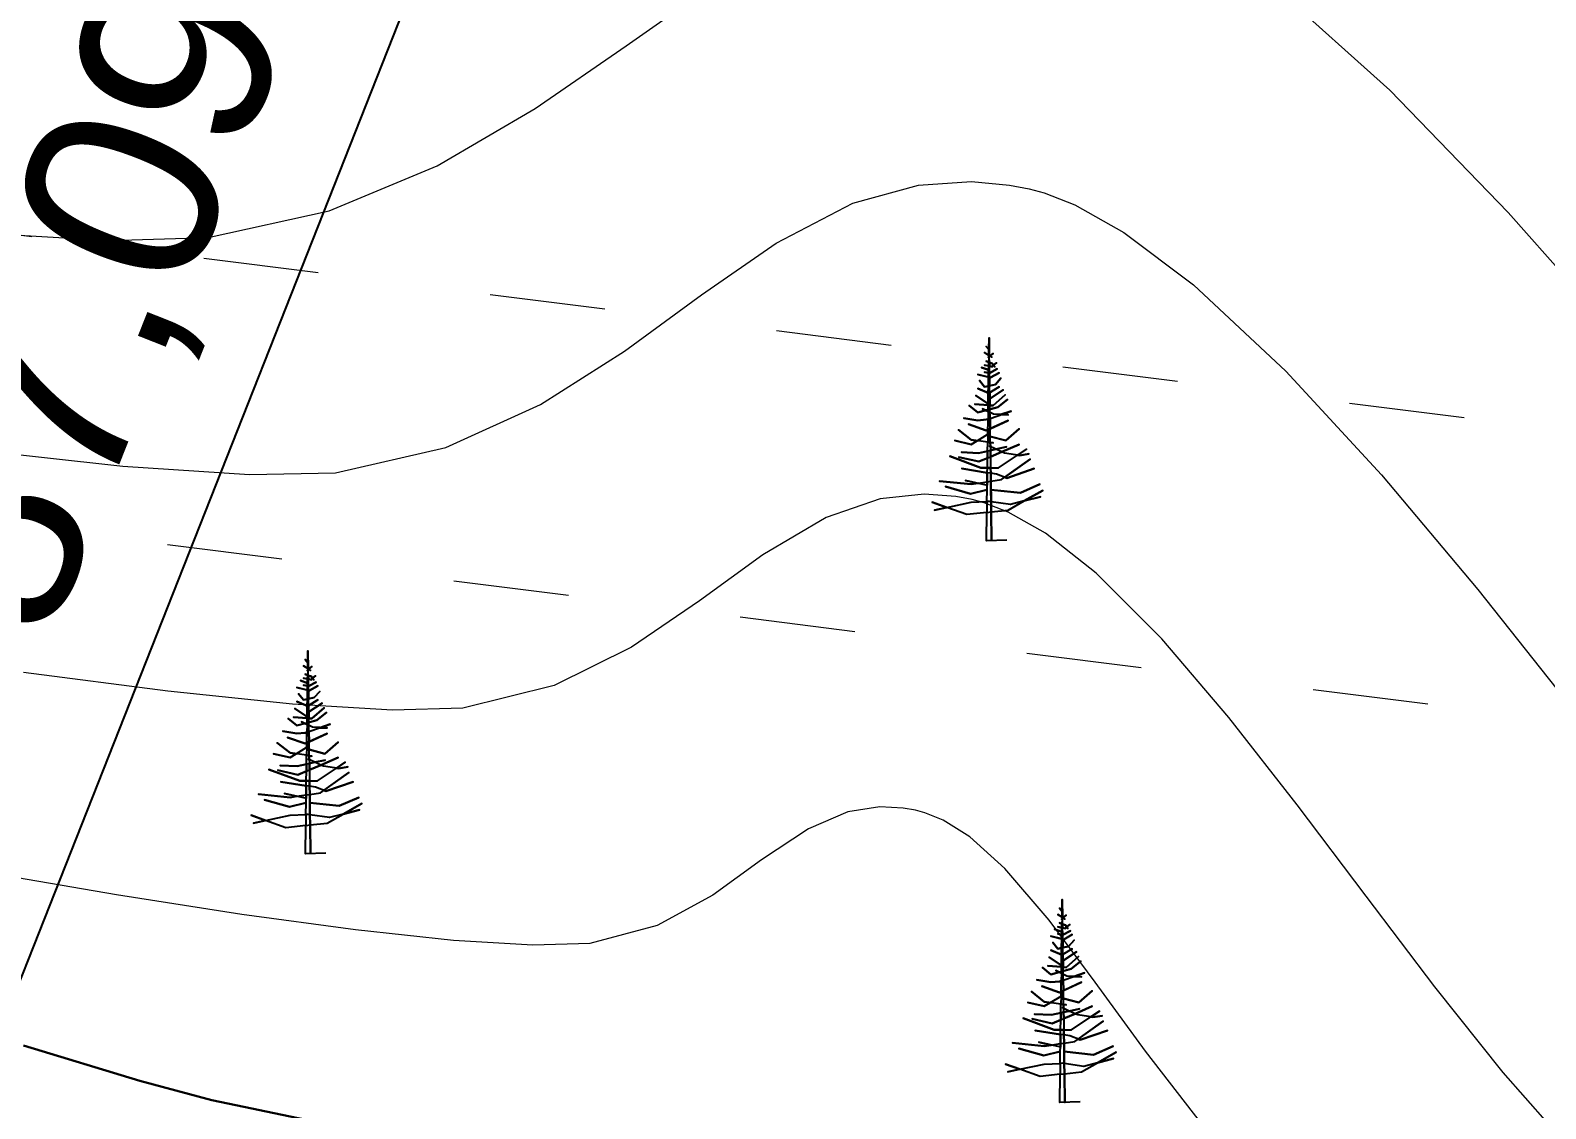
# Model space of a CAD drawing. Header units: feet. Extents: x 3381 to 683784, y 675186 to 4376258.
# Drawn here: x 682192.94 to 682208.68, y 4375664.96 to 4375676.17 of the extents above; entities that cross this region are included whole.
import ezdxf

# ---------------------------------------------------------------- set-up
doc = ezdxf.new("R2010")
doc.units = ezdxf.units.FT
doc.header["$MEASUREMENT"] = 0
doc.header["$PDMODE"] = 34
doc.header["$PDSIZE"] = 0.01
doc.linetypes.add('ACAD_ISO03W100', pattern=[30, 12, -18])
doc.layers.get('0').update_dxf_attribs({"linetype": 'CONTINUOUS'})
doc.layers.get('Defpoints').update_dxf_attribs({"linetype": 'CONTINUOUS'})
doc.layers.add('ANA HORIZONTAL', color=24, linetype='CONTINUOUS', lineweight=30)
doc.layers.add('HORIZANTAL', color=24, linetype='CONTINUOUS', lineweight=13)
doc.layers.add('Aqaclar', color=3, linetype='CONTINUOUS')
doc.styles.get("Standard").update_dxf_attribs({"font": 'arial.ttf', "height": 2})
doc.dimstyles.new('ISO-25', dxfattribs={"dimtxt": 2, "dimasz": 1, "dimexe": 1.25, "dimexo": 0.625, "dimtad": 1, "dimtxsty": 'Standard', "dimblk": 'OBLIQUE', "dimcen": 2.5, "dimadec": 0, "dimazin": 0, "dimtfac": 1, "dimtmove": 0, "dimatfit": 3, "dimldrblk": 'OBLIQUE', "dimfxl": 1, "dimarcsym": 0})

# ---------------------------------------------------------------- blocks, each defined once
blk = doc.blocks.new('_Oblique')
at = {"color": 0, "linetype": 'ByBlock', "lineweight": -2}
blk.add_line((-0.5, -0.5), (0.5, 0.5), dxfattribs=at)
blk = doc.blocks.new('*D65')
at = {"color": 0, "lineweight": -2, "transparency": 16777216}
for p, q in [((682206.524, 4375715.029), (682212.499, 4375712.668)), ((682179.336, 4375632.128), (682211.336, 4375713.128)), ((682174.524, 4375634.029), (682180.499, 4375631.668))]:
    blk.add_line(p, q, dxfattribs=at)
at = {"layer": 'Defpoints', "color": 0, "lineweight": 18, "transparency": 16777216}
for p in [(682205.943, 4375715.258), (682211.336, 4375713.128), (682173.943, 4375634.258)]:
    blk.add_point(p, dxfattribs=at)
at = {"color": 0, "lineweight": -2, "transparency": 16777216}
for p, rotation in [((682211.336, 4375713.128), 68.44292071496228), ((682179.336, 4375632.128), 248.4429207149623)]:
    blk.add_blockref('_Oblique', p, dxfattribs=dict(at, rotation=rotation))
at = {"color": 0, "lineweight": 18, "transparency": 16777216, "insert": (682193.637, 4375673.299), "char_height": 2, "attachment_point": 5, "rotation": 68.4429}
blk.add_mtext('87,09', dxfattribs=at)
blk = doc.blocks.new('*D32')
at = {"color": 0, "lineweight": -2, "transparency": 16777216}
blk.add_arc((682182.762, 4375657.126), 7.21, 68.4429, 172.4341, dxfattribs=at)
at = {"layer": 'Defpoints', "color": 0, "lineweight": 30, "transparency": 16777216}
for p in [(682205.683, 4375715.144), (682086.143, 4375669.959), (682177.424, 4375661.972), (682182.797, 4375657.122), (682173.825, 4375634.503)]:
    blk.add_point(p, dxfattribs=at)
at = {"color": 0, "lineweight": -2, "transparency": 16777216}
for p, rotation in [((682185.411, 4375663.832), 338.4429207148453), ((682175.615, 4375658.076), 262.4341392845762)]:
    blk.add_blockref('_Oblique', p, dxfattribs=dict(at, rotation=rotation))
at = {"color": 0, "lineweight": 18, "transparency": 16777216, "insert": (682178.276, 4375664.762), "char_height": 2, "attachment_point": 5, "rotation": 30.4385}
blk.add_mtext('104°', dxfattribs=at)

msp = doc.modelspace()

# ---------------------------------------------------------------- hatches: boundary and pattern name
at = {"lineweight": 25}
h = msp.add_hatch(dxfattribs=at)
h.set_pattern_fill('GRASS', color=3)
h.set_pattern_definition([(90, (1287.3136, 801.1559), (-0.707106781, 0.707106781), [0.1875, -1.226713563]), (45, (1287.3136, 801.1559), (-0.70710678119, 0.70710678119), [0.1875, -0.8125]), (135, (1287.3136, 801.1559), (-0.70710678119, -0.70710678119), [0.1875, -0.8125])])
edge = h.paths.add_edge_path(flags=16)
edge.add_arc((682100.284, 4375677.651), 3.56, 0, 360)
edge = h.paths.add_edge_path()
edge.add_arc((682165.941, 4375648.566), 2.121, 0, 360)
edge = h.paths.add_edge_path()
edge.add_line((682103.076, 4375679.859), (682107.613, 4375679.251))
edge.add_line((682107.613, 4375679.251), (682108.001, 4375682.14))
edge.add_line((682108.001, 4375682.14), (682100.674, 4375683.13))
edge.add_line((682100.674, 4375683.13), (682102.815, 4375698.986))
edge.add_line((682102.815, 4375698.986), (682111.188, 4375697.855))
edge.add_line((682111.188, 4375697.855), (682111.915, 4375703.238))
edge.add_line((682111.915, 4375703.238), (682107.263, 4375703.91))
edge.add_line((682107.263, 4375703.91), (682108.077, 4375709.551))
edge.add_line((682108.077, 4375709.551), (682116.199, 4375708.398))
edge.add_line((682116.199, 4375708.398), (682119.945, 4375735.513))
edge.add_line((682119.945, 4375735.513), (682120.038, 4375736.202))
edge.add_line((682120.038, 4375736.202), (682119.768, 4375735.709))
edge.add_line((682119.768, 4375735.709), (682082.23, 4375662.38))
edge.add_line((682082.23, 4375662.38), (682173.825, 4375634.503))
edge.add_line((682173.825, 4375634.503), (682205.683, 4375715.144))
edge.add_line((682205.683, 4375715.144), (682198.572, 4375717.865))
edge.add_line((682198.572, 4375717.865), (682196.818, 4375713.281))
edge.add_line((682196.818, 4375713.281), (682188.454, 4375716.215))
edge.add_arc((682347.883, 4375651.33), 172.127, 157.85455, 159.31778)
edge.add_line((682186.849, 4375712.122), (682200.214, 4375710.326))
edge.add_line((682200.214, 4375710.326), (682199.472, 4375705.078))
edge.add_line((682199.472, 4375705.078), (682186.143, 4375706.885))
edge.add_arc((682186.443, 4375703.744), 3.155, 95.4615, 167.5925)
edge.add_line((682183.362, 4375704.422), (682183.362, 4375703.467))
edge.add_line((682183.362, 4375703.467), (682185.028, 4375703.86))
edge.add_line((682185.028, 4375703.86), (682190.62, 4375702.881))
edge.add_line((682190.62, 4375702.881), (682188.67, 4375689.698))
edge.add_line((682188.67, 4375689.698), (682188.451, 4375689.698))
edge.add_line((682188.451, 4375689.698), (682183.362, 4375690.415))
edge.add_line((682183.362, 4375690.415), (682183.973, 4375695.783))
edge.add_line((682183.973, 4375695.783), (682189.076, 4375695.084))
edge.add_line((682189.076, 4375695.084), (682189.427, 4375697.646))
edge.add_line((682189.427, 4375697.646), (682184.247, 4375698.356))
edge.add_line((682184.247, 4375698.356), (682184.843, 4375703.444))
edge.add_line((682184.843, 4375703.444), (682183.262, 4375703.235))
edge.add_line((682183.262, 4375703.235), (682181.206, 4375687.269))
edge.add_line((682181.206, 4375687.269), (682189.942, 4375686.06))
edge.add_line((682189.942, 4375686.06), (682189.111, 4375678.704))
edge.add_line((682189.111, 4375678.704), (682180.328, 4375679.919))
edge.add_line((682180.328, 4375679.919), (682179.949, 4375677.269))
edge.add_line((682179.949, 4375677.269), (682173.822, 4375678.073))
edge.add_arc((682173.385, 4375668.082), 10, 87.4993, 110.7786)
edge.add_line((682169.838, 4375677.432), (682179.587, 4375676.005))
edge.add_line((682179.587, 4375676.005), (682178.96, 4375672.511))
edge.add_line((682178.96, 4375672.511), (682175.65, 4375673.037))
edge.add_line((682175.65, 4375673.037), (682176.043, 4375676.111))
edge.add_line((682176.043, 4375676.111), (682173.512, 4375676.446))
edge.add_line((682173.512, 4375676.446), (682173.107, 4375673.384))
edge.add_line((682173.107, 4375673.384), (682169.783, 4375673.824))
edge.add_line((682169.783, 4375673.824), (682170.135, 4375676.921))
edge.add_line((682170.135, 4375676.921), (682169.341, 4375677.228))
edge.add_arc((682173.555, 4375667.869), 10.263, 114.2395, 179.0096)
edge.add_line((682163.293, 4375668.047), (682162.943, 4375665.411))
edge.add_line((682162.943, 4375665.411), (682159.957, 4375665.738))
edge.add_line((682159.957, 4375665.738), (682159.076, 4375660.875))
edge.add_line((682159.076, 4375660.875), (682150.367, 4375662.088))
edge.add_line((682150.367, 4375662.088), (682151.054, 4375666.989))
edge.add_line((682151.054, 4375666.989), (682144.128, 4375667.908))
edge.add_line((682144.128, 4375667.908), (682144.563, 4375671.182))
edge.add_arc((682141.589, 4375671.577), 3, 352.4412, 442.1402)
edge.add_line((682141.999, 4375674.549), (682130.113, 4375676.189))
edge.add_line((682130.113, 4375676.189), (682128.842, 4375666.772))
edge.add_line((682128.842, 4375666.772), (682121.539, 4375667.751))
edge.add_line((682121.539, 4375667.751), (682122.793, 4375677.2))
edge.add_line((682122.793, 4375677.2), (682119.777, 4375677.622))
edge.add_line((682119.777, 4375677.622), (682118.516, 4375668.117))
edge.add_line((682118.516, 4375668.117), (682117.086, 4375668.391))
edge.add_line((682117.086, 4375668.391), (682106.365, 4375669.935))
edge.add_line((682106.365, 4375669.935), (682107.414, 4375677.765))
edge.add_line((682107.414, 4375677.765), (682103.794, 4375678.25))
edge.add_arc((682100.284, 4375677.651), 3.56, 9.688, 38.3434)

# ---------------------------------------------------------------- linework, layer by layer
at = {"color": 7, "linetype": 'ACAD_ISO03W100', "lineweight": 18, "ltscale": 0.1}
for p, q in [((682179.859, 4375675.684), (682213.672, 4375671.406)), ((682179.482, 4375672.708), (682213.296, 4375668.43))]:
    msp.add_line(p, q, dxfattribs=at)
at = {"linetype": 'Continuous'}
msp.add_open_spline([(682133.915, 4375868.228), (682135.736, 4375864.758), (682142.042, 4375852.74), (682151.939, 4375834.758), (682165.934, 4375815.494), (682176.705, 4375795.296), (682187.668, 4375777.411), (682196.796, 4375760.007), (682210.211, 4375741.486), (682226.81, 4375727.197), (682238.346, 4375712.36), (682246.276, 4375701.878), (682257.594, 4375689.959), (682265.843, 4375679.267), (682270.287, 4375673.507)], degree=3, knots=[0, 0, 0, 0, 11.75951, 40.72321, 61.46233, 83.054979, 109.290717, 124.392744, 141.962718, 177.533008, 189.558821, 198.276488, 216.955448, 238.768866, 238.768866, 238.768866, 238.768866], dxfattribs=at)
at = {"layer": 'ANA HORIZONTAL', "color": 32, "lineweight": 30, "elevation": 687.5}
msp.add_lwpolyline([(682195.805, 4375664.845), (682194.824, 4375665.051), (682194.076, 4375665.251), (682192.869, 4375665.617)], dxfattribs=at)
at = {"layer": 'Aqaclar', "color": 3}
for points in [[(682203.086, 4375670.871), (682202.874, 4375670.864), (682202.878, 4375671.158), (682202.67, 4375671.135), (682202.461, 4375671.21), (682202.31, 4375671.264), (682202.461, 4375671.21), (682202.335, 4375671.183), (682202.461, 4375671.21), (682202.714, 4375671.264), (682202.879, 4375671.271), (682202.878, 4375671.158), (682202.923, 4375671.163), (682202.927, 4375670.866), (682202.923, 4375671.163), (682203.1, 4375671.183), (682203.266, 4375671.277), (682203.434, 4375671.321), (682203.266, 4375671.277), (682203.46, 4375671.386), (682203.266, 4375671.277), (682203.125, 4375671.24), (682202.922, 4375671.27), (682202.923, 4375671.163), (682202.922, 4375671.27), (682202.904, 4375671.272), (682202.879, 4375671.271), (682202.881, 4375671.394), (682202.878, 4375671.394), (682202.708, 4375671.353), (682202.449, 4375671.426), (682202.708, 4375671.353), (682202.878, 4375671.394), (682202.881, 4375671.394), (682202.881, 4375671.44), (682202.872, 4375671.443), (682202.657, 4375671.491), (682202.787, 4375671.462), (682202.714, 4375671.451), (682202.386, 4375671.483), (682202.714, 4375671.451), (682202.787, 4375671.462), (682202.882, 4375671.476), (682202.881, 4375671.44), (682202.882, 4375671.476), (682202.919, 4375671.482), (682202.922, 4375671.27), (682202.92, 4375671.394), (682202.923, 4375671.394), (682203.226, 4375671.362), (682203.428, 4375671.451), (682203.226, 4375671.362), (682202.92, 4375671.394), (682202.919, 4375671.482), (682203.03, 4375671.499), (682203.327, 4375671.71), (682203.065, 4375671.524), (682203.087, 4375671.515), (682203.371, 4375671.613), (682203.087, 4375671.515), (682202.98, 4375671.556), (682202.918, 4375671.566), (682202.919, 4375671.482), (682202.918, 4375671.566), (682202.883, 4375671.571), (682202.882, 4375671.476), (682202.883, 4375671.571), (682202.619, 4375671.613), (682202.883, 4375671.571), (682202.884, 4375671.621), (682202.815, 4375671.621), (682202.493, 4375671.742), (682202.815, 4375671.621), (682202.884, 4375671.621), (682202.885, 4375671.723), (682202.796, 4375671.686), (682202.588, 4375671.734), (682202.796, 4375671.686), (682202.916, 4375671.737), (682202.917, 4375671.621), (682202.884, 4375671.621), (682202.917, 4375671.621), (682202.918, 4375671.566), (682202.917, 4375671.621), (682202.998, 4375671.621), (682203.197, 4375671.754), (682203.289, 4375671.815), (682203.197, 4375671.754), (682203.22, 4375671.75), (682203.314, 4375671.766), (682203.22, 4375671.75), (682203.062, 4375671.775), (682203.034, 4375671.787), (682202.916, 4375671.737), (682203.034, 4375671.787), (682203.213, 4375671.864), (682203.034, 4375671.787), (682202.973, 4375671.815), (682203.081, 4375671.839), (682202.973, 4375671.815), (682202.904, 4375671.847), (682202.915, 4375671.842), (682202.915, 4375671.802), (682202.973, 4375671.815), (682202.915, 4375671.802), (682202.916, 4375671.737), (682202.915, 4375671.802), (682202.886, 4375671.796), (682202.885, 4375671.723), (682202.886, 4375671.796), (682202.79, 4375671.775), (682202.613, 4375671.783), (682202.79, 4375671.775), (682202.886, 4375671.796), (682202.887, 4375671.888), (682202.942, 4375671.88), (682202.914, 4375671.884), (682202.915, 4375671.842), (682202.914, 4375671.884), (682202.887, 4375671.888), (682202.714, 4375671.912), (682202.582, 4375672.018), (682202.714, 4375671.912), (682202.778, 4375671.903), (682202.714, 4375671.864), (682202.544, 4375671.904), (682202.714, 4375671.864), (682202.778, 4375671.903), (682202.888, 4375671.971), (682202.887, 4375671.888), (682202.914, 4375671.884), (682202.913, 4375671.947), (682203.074, 4375671.904), (682203.213, 4375672.026), (682203.074, 4375671.904), (682202.913, 4375671.947), (682202.912, 4375672.028), (682203.1, 4375672.115), (682202.872, 4375672.009), (682202.689, 4375672.074), (682202.872, 4375672.009), (682202.889, 4375672.017), (682202.888, 4375671.971), (682202.89, 4375672.129), (682202.872, 4375672.123), (682202.784, 4375672.115), (682202.638, 4375672.139), (682202.784, 4375672.115), (682202.872, 4375672.123), (682202.89, 4375672.129), (682202.911, 4375672.136), (682202.912, 4375672.028), (682202.911, 4375672.136), (682203.131, 4375672.212), (682203.025, 4375672.175), (682203.1, 4375672.171), (682202.948, 4375672.179), (682202.834, 4375672.236), (682202.891, 4375672.208), (682202.89, 4375672.129), (682202.911, 4375672.136), (682202.91, 4375672.23), (682202.784, 4375672.196), (682202.695, 4375672.269), (682202.784, 4375672.196), (682202.891, 4375672.225), (682202.891, 4375672.208), (682202.891, 4375672.225), (682202.992, 4375672.252), (682203.093, 4375672.333), (682202.992, 4375672.252), (682202.91, 4375672.23), (682202.909, 4375672.271), (682202.942, 4375672.269), (682203.068, 4375672.382), (682202.942, 4375672.269), (682202.909, 4375672.271), (682202.892, 4375672.273), (682202.891, 4375672.225), (682202.892, 4375672.273), (682202.752, 4375672.285), (682202.892, 4375672.273), (682202.892, 4375672.288), (682202.765, 4375672.374), (682202.892, 4375672.288), (682202.893, 4375672.4), (682202.897, 4375672.398), (682202.784, 4375672.447), (682202.897, 4375672.398), (682203.005, 4375672.463), (682202.908, 4375672.404), (682202.909, 4375672.271), (682202.908, 4375672.338), (682203.049, 4375672.431), (682202.908, 4375672.338), (682202.907, 4375672.474), (682202.967, 4375672.487), (682203.024, 4375672.552), (682202.967, 4375672.487), (682202.907, 4375672.474), (682202.894, 4375672.472), (682202.893, 4375672.4), (682202.894, 4375672.472), (682202.853, 4375672.463), (682202.803, 4375672.528), (682202.853, 4375672.463), (682202.894, 4375672.472), (682202.895, 4375672.565), (682202.784, 4375672.592), (682202.916, 4375672.56), (682203.005, 4375672.609), (682202.916, 4375672.56), (682202.906, 4375672.563), (682202.907, 4375672.474), (682202.906, 4375672.563), (682202.905, 4375672.607), (682202.986, 4375672.649), (682202.905, 4375672.607), (682202.904, 4375672.68), (682202.935, 4375672.673), (682202.904, 4375672.68), (682202.853, 4375672.69), (682202.897, 4375672.681), (682202.895, 4375672.565), (682202.896, 4375672.609), (682202.853, 4375672.617), (682202.896, 4375672.609), (682202.896, 4375672.639), (682202.822, 4375672.665), (682202.896, 4375672.639), (682202.897, 4375672.681), (682202.897, 4375672.72), (682202.872, 4375672.73), (682202.904, 4375672.718), (682202.935, 4375672.706), (682202.961, 4375672.673), (682202.947, 4375672.69), (682202.98, 4375672.714), (682202.935, 4375672.682), (682202.947, 4375672.69), (682202.935, 4375672.706), (682202.904, 4375672.718), (682202.904, 4375672.68), (682202.904, 4375672.718), (682202.903, 4375672.78), (682202.942, 4375672.811), (682202.908, 4375672.784), (682202.929, 4375672.771), (682202.908, 4375672.784), (682202.898, 4375672.79), (682202.853, 4375672.819), (682202.898, 4375672.79), (682202.899, 4375672.85), (682202.872, 4375672.884), (682202.899, 4375672.85), (682202.901, 4375672.973), (682202.903, 4375672.787), (682202.903, 4375672.78), (682202.903, 4375672.787), (682202.898, 4375672.79), (682202.898, 4375672.776), (682202.903, 4375672.78), (682202.891, 4375672.771), (682202.898, 4375672.776), (682202.897, 4375672.72)], [(682196.009, 4375667.618), (682195.798, 4375667.61), (682195.801, 4375667.904), (682195.593, 4375667.881), (682195.384, 4375667.956), (682195.233, 4375668.011), (682195.384, 4375667.956), (682195.259, 4375667.93), (682195.384, 4375667.956), (682195.638, 4375668.011), (682195.803, 4375668.018), (682195.801, 4375667.904), (682195.847, 4375667.91), (682195.85, 4375667.612), (682195.847, 4375667.91), (682196.023, 4375667.93), (682196.189, 4375668.023), (682196.358, 4375668.067), (682196.189, 4375668.023), (682196.383, 4375668.132), (682196.189, 4375668.023), (682196.048, 4375667.986), (682195.845, 4375668.016), (682195.847, 4375667.91), (682195.845, 4375668.016), (682195.827, 4375668.019), (682195.803, 4375668.018), (682195.804, 4375668.14), (682195.802, 4375668.14), (682195.631, 4375668.1), (682195.372, 4375668.172), (682195.631, 4375668.1), (682195.802, 4375668.14), (682195.804, 4375668.14), (682195.805, 4375668.186), (682195.795, 4375668.189), (682195.581, 4375668.237), (682195.71, 4375668.208), (682195.638, 4375668.197), (682195.309, 4375668.229), (682195.638, 4375668.197), (682195.71, 4375668.208), (682195.805, 4375668.223), (682195.805, 4375668.186), (682195.805, 4375668.223), (682195.843, 4375668.228), (682195.845, 4375668.016), (682195.844, 4375668.141), (682195.846, 4375668.14), (682196.149, 4375668.108), (682196.351, 4375668.197), (682196.149, 4375668.108), (682195.844, 4375668.141), (682195.843, 4375668.228), (682195.953, 4375668.245), (682196.25, 4375668.456), (682195.988, 4375668.27), (682196.01, 4375668.262), (682196.294, 4375668.359), (682196.01, 4375668.262), (682195.903, 4375668.302), (682195.841, 4375668.312), (682195.843, 4375668.228), (682195.841, 4375668.312), (682195.806, 4375668.317), (682195.805, 4375668.223), (682195.806, 4375668.317), (682195.543, 4375668.359), (682195.806, 4375668.317), (682195.807, 4375668.367), (682195.739, 4375668.367), (682195.416, 4375668.488), (682195.739, 4375668.367), (682195.807, 4375668.367), (682195.808, 4375668.469), (682195.72, 4375668.432), (682195.511, 4375668.48), (682195.72, 4375668.432), (682195.839, 4375668.483), (682195.841, 4375668.367), (682195.807, 4375668.367), (682195.841, 4375668.367), (682195.841, 4375668.312), (682195.841, 4375668.367), (682195.922, 4375668.367), (682196.121, 4375668.5), (682196.212, 4375668.561), (682196.121, 4375668.5), (682196.143, 4375668.496), (682196.238, 4375668.513), (682196.143, 4375668.496), (682195.985, 4375668.521), (682195.958, 4375668.533), (682195.839, 4375668.483), (682195.958, 4375668.533), (682196.137, 4375668.61), (682195.958, 4375668.533), (682195.896, 4375668.562), (682196.004, 4375668.585), (682195.896, 4375668.562), (682195.827, 4375668.594), (682195.838, 4375668.589), (682195.839, 4375668.549), (682195.896, 4375668.562), (682195.839, 4375668.549), (682195.839, 4375668.483), (682195.839, 4375668.549), (682195.809, 4375668.542), (682195.808, 4375668.469), (682195.809, 4375668.542), (682195.713, 4375668.521), (682195.536, 4375668.529), (682195.713, 4375668.521), (682195.809, 4375668.542), (682195.81, 4375668.634), (682195.865, 4375668.626), (682195.838, 4375668.63), (682195.838, 4375668.589), (682195.838, 4375668.63), (682195.81, 4375668.634), (682195.638, 4375668.658), (682195.505, 4375668.764), (682195.638, 4375668.658), (682195.701, 4375668.649), (682195.638, 4375668.61), (682195.467, 4375668.65), (682195.638, 4375668.61), (682195.701, 4375668.649), (682195.811, 4375668.717), (682195.81, 4375668.634), (682195.837, 4375668.63), (682195.837, 4375668.693), (682195.998, 4375668.65), (682196.137, 4375668.772), (682195.998, 4375668.65), (682195.837, 4375668.693), (682195.836, 4375668.774), (682196.023, 4375668.861), (682195.795, 4375668.756), (682195.612, 4375668.82), (682195.795, 4375668.756), (682195.812, 4375668.763), (682195.811, 4375668.717), (682195.813, 4375668.875), (682195.795, 4375668.869), (682195.707, 4375668.861), (682195.562, 4375668.885), (682195.707, 4375668.861), (682195.795, 4375668.869), (682195.813, 4375668.875), (682195.834, 4375668.882), (682195.836, 4375668.774), (682195.834, 4375668.882), (682196.054, 4375668.958), (682195.948, 4375668.921), (682196.023, 4375668.918), (682195.871, 4375668.926), (682195.758, 4375668.982), (682195.814, 4375668.954), (682195.813, 4375668.875), (682195.834, 4375668.882), (682195.833, 4375668.976), (682195.707, 4375668.942), (682195.619, 4375669.015), (682195.707, 4375668.942), (682195.815, 4375668.971), (682195.814, 4375668.954), (682195.815, 4375668.971), (682195.915, 4375668.998), (682196.017, 4375669.079), (682195.915, 4375668.998), (682195.833, 4375668.976), (682195.833, 4375669.017), (682195.865, 4375669.015), (682195.991, 4375669.128), (682195.865, 4375669.015), (682195.833, 4375669.017), (682195.815, 4375669.019), (682195.815, 4375668.971), (682195.815, 4375669.019), (682195.675, 4375669.031), (682195.815, 4375669.019), (682195.815, 4375669.035), (682195.688, 4375669.12), (682195.815, 4375669.035), (682195.817, 4375669.146), (682195.821, 4375669.144), (682195.707, 4375669.193), (682195.821, 4375669.144), (682195.928, 4375669.209), (682195.831, 4375669.15), (682195.833, 4375669.017), (682195.832, 4375669.084), (682195.972, 4375669.177), (682195.832, 4375669.084), (682195.83, 4375669.22), (682195.89, 4375669.233), (682195.947, 4375669.298), (682195.89, 4375669.233), (682195.83, 4375669.22), (682195.818, 4375669.218), (682195.817, 4375669.146), (682195.818, 4375669.218), (682195.777, 4375669.209), (682195.726, 4375669.274), (682195.777, 4375669.209), (682195.818, 4375669.218), (682195.819, 4375669.311), (682195.707, 4375669.339), (682195.84, 4375669.306), (682195.928, 4375669.355), (682195.84, 4375669.306), (682195.829, 4375669.309), (682195.83, 4375669.22), (682195.829, 4375669.309), (682195.828, 4375669.353), (682195.909, 4375669.395), (682195.828, 4375669.353), (682195.828, 4375669.426), (682195.859, 4375669.42), (682195.828, 4375669.426), (682195.777, 4375669.436), (682195.82, 4375669.427), (682195.819, 4375669.311), (682195.819, 4375669.355), (682195.777, 4375669.363), (682195.819, 4375669.355), (682195.82, 4375669.385), (682195.745, 4375669.411), (682195.82, 4375669.385), (682195.82, 4375669.427), (682195.821, 4375669.467), (682195.795, 4375669.476), (682195.827, 4375669.464), (682195.859, 4375669.452), (682195.884, 4375669.42), (682195.871, 4375669.437), (682195.903, 4375669.46), (682195.859, 4375669.428), (682195.871, 4375669.437), (682195.859, 4375669.452), (682195.827, 4375669.464), (682195.828, 4375669.426), (682195.827, 4375669.464), (682195.826, 4375669.526), (682195.865, 4375669.557), (682195.831, 4375669.53), (682195.852, 4375669.517), (682195.831, 4375669.53), (682195.822, 4375669.536), (682195.777, 4375669.565), (682195.822, 4375669.536), (682195.822, 4375669.596), (682195.795, 4375669.63), (682195.822, 4375669.596), (682195.824, 4375669.719), (682195.826, 4375669.534), (682195.826, 4375669.526), (682195.826, 4375669.534), (682195.822, 4375669.536), (682195.821, 4375669.522), (682195.826, 4375669.526), (682195.814, 4375669.517), (682195.821, 4375669.522), (682195.821, 4375669.467)], [(682203.847, 4375665.032), (682203.635, 4375665.025), (682203.639, 4375665.319), (682203.431, 4375665.296), (682203.221, 4375665.371), (682203.071, 4375665.425), (682203.221, 4375665.371), (682203.096, 4375665.344), (682203.221, 4375665.371), (682203.475, 4375665.425), (682203.64, 4375665.432), (682203.639, 4375665.319), (682203.684, 4375665.324), (682203.688, 4375665.027), (682203.684, 4375665.324), (682203.86, 4375665.344), (682204.027, 4375665.438), (682204.195, 4375665.482), (682204.027, 4375665.438), (682204.22, 4375665.547), (682204.027, 4375665.438), (682203.885, 4375665.401), (682203.682, 4375665.431), (682203.684, 4375665.324), (682203.682, 4375665.431), (682203.664, 4375665.433), (682203.64, 4375665.432), (682203.641, 4375665.555), (682203.639, 4375665.555), (682203.469, 4375665.514), (682203.21, 4375665.587), (682203.469, 4375665.514), (682203.639, 4375665.555), (682203.641, 4375665.555), (682203.642, 4375665.601), (682203.633, 4375665.603), (682203.418, 4375665.652), (682203.548, 4375665.623), (682203.475, 4375665.612), (682203.146, 4375665.644), (682203.475, 4375665.612), (682203.548, 4375665.623), (682203.643, 4375665.637), (682203.642, 4375665.601), (682203.643, 4375665.637), (682203.68, 4375665.643), (682203.682, 4375665.431), (682203.681, 4375665.555), (682203.683, 4375665.555), (682203.987, 4375665.522), (682204.189, 4375665.612), (682203.987, 4375665.522), (682203.681, 4375665.555), (682203.68, 4375665.643), (682203.791, 4375665.66), (682204.088, 4375665.871), (682203.825, 4375665.685), (682203.848, 4375665.676), (682204.132, 4375665.774), (682203.848, 4375665.676), (682203.74, 4375665.717), (682203.679, 4375665.727), (682203.68, 4375665.643), (682203.679, 4375665.727), (682203.644, 4375665.732), (682203.643, 4375665.637), (682203.644, 4375665.732), (682203.38, 4375665.774), (682203.644, 4375665.732), (682203.644, 4375665.782), (682203.576, 4375665.782), (682203.254, 4375665.903), (682203.576, 4375665.782), (682203.644, 4375665.782), (682203.646, 4375665.884), (682203.557, 4375665.846), (682203.349, 4375665.895), (682203.557, 4375665.846), (682203.677, 4375665.898), (682203.678, 4375665.782), (682203.644, 4375665.782), (682203.678, 4375665.782), (682203.679, 4375665.727), (682203.678, 4375665.782), (682203.759, 4375665.782), (682203.958, 4375665.915), (682204.05, 4375665.976), (682203.958, 4375665.915), (682203.98, 4375665.911), (682204.075, 4375665.927), (682203.98, 4375665.911), (682203.822, 4375665.935), (682203.795, 4375665.948), (682203.677, 4375665.898), (682203.795, 4375665.948), (682203.974, 4375666.025), (682203.795, 4375665.948), (682203.734, 4375665.976), (682203.841, 4375666), (682203.734, 4375665.976), (682203.664, 4375666.008), (682203.675, 4375666.003), (682203.676, 4375665.963), (682203.734, 4375665.976), (682203.676, 4375665.963), (682203.677, 4375665.898), (682203.676, 4375665.963), (682203.647, 4375665.957), (682203.646, 4375665.884), (682203.647, 4375665.957), (682203.551, 4375665.935), (682203.374, 4375665.944), (682203.551, 4375665.935), (682203.647, 4375665.957), (682203.648, 4375666.049), (682203.702, 4375666.041), (682203.675, 4375666.045), (682203.675, 4375666.003), (682203.675, 4375666.045), (682203.648, 4375666.049), (682203.475, 4375666.073), (682203.342, 4375666.178), (682203.475, 4375666.073), (682203.539, 4375666.064), (682203.475, 4375666.025), (682203.304, 4375666.065), (682203.475, 4375666.025), (682203.539, 4375666.064), (682203.649, 4375666.132), (682203.648, 4375666.049), (682203.675, 4375666.045), (682203.674, 4375666.108), (682203.835, 4375666.065), (682203.974, 4375666.187), (682203.835, 4375666.065), (682203.674, 4375666.108), (682203.673, 4375666.189), (682203.86, 4375666.276), (682203.633, 4375666.17), (682203.45, 4375666.235), (682203.633, 4375666.17), (682203.649, 4375666.178), (682203.649, 4375666.132), (682203.651, 4375666.29), (682203.633, 4375666.284), (682203.544, 4375666.276), (682203.399, 4375666.3), (682203.544, 4375666.276), (682203.633, 4375666.284), (682203.651, 4375666.29), (682203.672, 4375666.297), (682203.673, 4375666.189), (682203.672, 4375666.297), (682203.892, 4375666.373), (682203.786, 4375666.336), (682203.86, 4375666.332), (682203.709, 4375666.34), (682203.595, 4375666.397), (682203.652, 4375666.369), (682203.651, 4375666.29), (682203.672, 4375666.297), (682203.67, 4375666.391), (682203.544, 4375666.357), (682203.456, 4375666.429), (682203.544, 4375666.357), (682203.652, 4375666.386), (682203.652, 4375666.369), (682203.652, 4375666.386), (682203.753, 4375666.413), (682203.854, 4375666.494), (682203.753, 4375666.413), (682203.67, 4375666.391), (682203.67, 4375666.432), (682203.702, 4375666.429), (682203.829, 4375666.543), (682203.702, 4375666.429), (682203.67, 4375666.432), (682203.652, 4375666.434), (682203.652, 4375666.386), (682203.652, 4375666.434), (682203.513, 4375666.446), (682203.652, 4375666.434), (682203.653, 4375666.449), (682203.525, 4375666.535), (682203.653, 4375666.449), (682203.654, 4375666.561), (682203.658, 4375666.559), (682203.544, 4375666.608), (682203.658, 4375666.559), (682203.765, 4375666.624), (682203.668, 4375666.565), (682203.67, 4375666.432), (682203.669, 4375666.499), (682203.81, 4375666.591), (682203.669, 4375666.499), (682203.667, 4375666.635), (682203.728, 4375666.648), (682203.784, 4375666.713), (682203.728, 4375666.648), (682203.667, 4375666.635), (682203.655, 4375666.633), (682203.654, 4375666.561), (682203.655, 4375666.633), (682203.614, 4375666.624), (682203.563, 4375666.689), (682203.614, 4375666.624), (682203.655, 4375666.633), (682203.656, 4375666.726), (682203.544, 4375666.753), (682203.677, 4375666.721), (682203.765, 4375666.77), (682203.677, 4375666.721), (682203.666, 4375666.724), (682203.667, 4375666.635), (682203.666, 4375666.724), (682203.666, 4375666.768), (682203.746, 4375666.81), (682203.666, 4375666.768), (682203.665, 4375666.841), (682203.696, 4375666.834), (682203.665, 4375666.841), (682203.614, 4375666.851), (682203.658, 4375666.842), (682203.656, 4375666.726), (682203.657, 4375666.77), (682203.614, 4375666.778), (682203.657, 4375666.77), (682203.657, 4375666.8), (682203.582, 4375666.826), (682203.657, 4375666.8), (682203.658, 4375666.842), (682203.658, 4375666.881), (682203.633, 4375666.891), (682203.664, 4375666.879), (682203.696, 4375666.867), (682203.721, 4375666.834), (682203.708, 4375666.851), (682203.74, 4375666.875), (682203.696, 4375666.842), (682203.708, 4375666.851), (682203.696, 4375666.867), (682203.664, 4375666.879), (682203.665, 4375666.841), (682203.664, 4375666.879), (682203.664, 4375666.941), (682203.702, 4375666.972), (682203.669, 4375666.945), (682203.69, 4375666.932), (682203.669, 4375666.945), (682203.659, 4375666.951), (682203.614, 4375666.98), (682203.659, 4375666.951), (682203.66, 4375667.011), (682203.633, 4375667.045), (682203.66, 4375667.011), (682203.661, 4375667.134), (682203.664, 4375666.948), (682203.664, 4375666.941), (682203.664, 4375666.948), (682203.659, 4375666.951), (682203.659, 4375666.937), (682203.664, 4375666.941), (682203.652, 4375666.932), (682203.659, 4375666.937), (682203.658, 4375666.881)]]:
    msp.add_lwpolyline(points, dxfattribs=at)
at = {"layer": 'HORIZANTAL', "color": 32, "linetype": 'Continuous', "lineweight": 13}
for points, elevation in [([(682192.35, 4375674.068), (682193.766, 4375673.984), (682194.788, 4375674.016), (682196.045, 4375674.292), (682197.167, 4375674.761), (682198.185, 4375675.356), (682199.132, 4375676.009), (682200.04, 4375676.65), (682200.939, 4375677.213), (682201.863, 4375677.629), (682202.641, 4375677.81), (682203.257, 4375677.835), (682203.688, 4375677.791), (682203.91, 4375677.748), (682204.081, 4375677.703), (682204.445, 4375677.561), (682205.037, 4375677.232), (682205.899, 4375676.598), (682207.065, 4375675.548), (682208.295, 4375674.277), (682209.549, 4375672.861)], 689.5), ([(682192.237, 4375671.821), (682193.901, 4375671.64), (682195.215, 4375671.551), (682196.11, 4375671.57), (682197.256, 4375671.833), (682198.241, 4375672.28), (682199.112, 4375672.835), (682199.913, 4375673.419), (682200.688, 4375673.957), (682201.485, 4375674.371), (682202.167, 4375674.561), (682202.719, 4375674.596), (682203.113, 4375674.558), (682203.319, 4375674.52), (682203.472, 4375674.479), (682203.793, 4375674.355), (682204.302, 4375674.069), (682205.027, 4375673.524), (682205.985, 4375672.626), (682206.978, 4375671.549), (682207.98, 4375670.358), (682208.963, 4375669.118)], 689), ([(682208.938, 4375664.548), (682208.242, 4375665.338), (682207.534, 4375666.228), (682206.819, 4375667.171), (682206.104, 4375668.12), (682205.394, 4375669.028), (682204.696, 4375669.846), (682204.015, 4375670.528), (682203.486, 4375670.943), (682203.101, 4375671.162), (682202.851, 4375671.259), (682202.727, 4375671.291), (682202.555, 4375671.323), (682202.227, 4375671.348), (682201.77, 4375671.301), (682201.21, 4375671.107), (682200.551, 4375670.716), (682199.894, 4375670.238), (682199.187, 4375669.757), (682198.383, 4375669.358), (682197.432, 4375669.124), (682196.701, 4375669.103), (682195.662, 4375669.166), (682194.368, 4375669.3), (682192.868, 4375669.494)], 688.5), ([(682205.108, 4375664.806), (682204.526, 4375665.558), (682204.004, 4375666.275), (682203.524, 4375666.921), (682203.066, 4375667.459), (682202.702, 4375667.787), (682202.424, 4375667.96), (682202.233, 4375668.037), (682202.136, 4375668.062), (682202.008, 4375668.085), (682201.766, 4375668.098), (682201.433, 4375668.046), (682201.025, 4375667.871), (682200.538, 4375667.546), (682200.031, 4375667.182), (682199.453, 4375666.864), (682198.754, 4375666.678), (682198.161, 4375666.66), (682197.337, 4375666.71), (682196.318, 4375666.819), (682195.138, 4375666.98), (682193.834, 4375667.183), (682192.439, 4375667.422)], 688)]:
    msp.add_lwpolyline(points, dxfattribs=dict(at, elevation=elevation))

# ---------------------------------------------------------------- dimensions: what is measured, and where the dimension line sits
at = {"color": 7, "lineweight": 18}
dim = msp.add_aligned_dim(p1=(682173.943, 4375634.258), p2=(682205.943, 4375715.258), distance=-5.799, dimstyle='ISO-25', dxfattribs=at)
dim.commit()
dim.dimension.update_dxf_attribs({"geometry": '*D65', "text_midpoint": (682193.637, 4375673.299)})
dim = msp.add_angular_dim_2l(base=(682177.424, 4375661.972), line1=((682182.797, 4375657.122), (682086.143, 4375669.959)), line2=((682205.683, 4375715.144), (682173.825, 4375634.503)), dimstyle='ISO-25', dxfattribs=at)
dim.commit()
dim.dimension.update_dxf_attribs({"geometry": '*D32', "text_midpoint": (682178.276, 4375664.762)})

doc.saveas('drawing.dxf')
